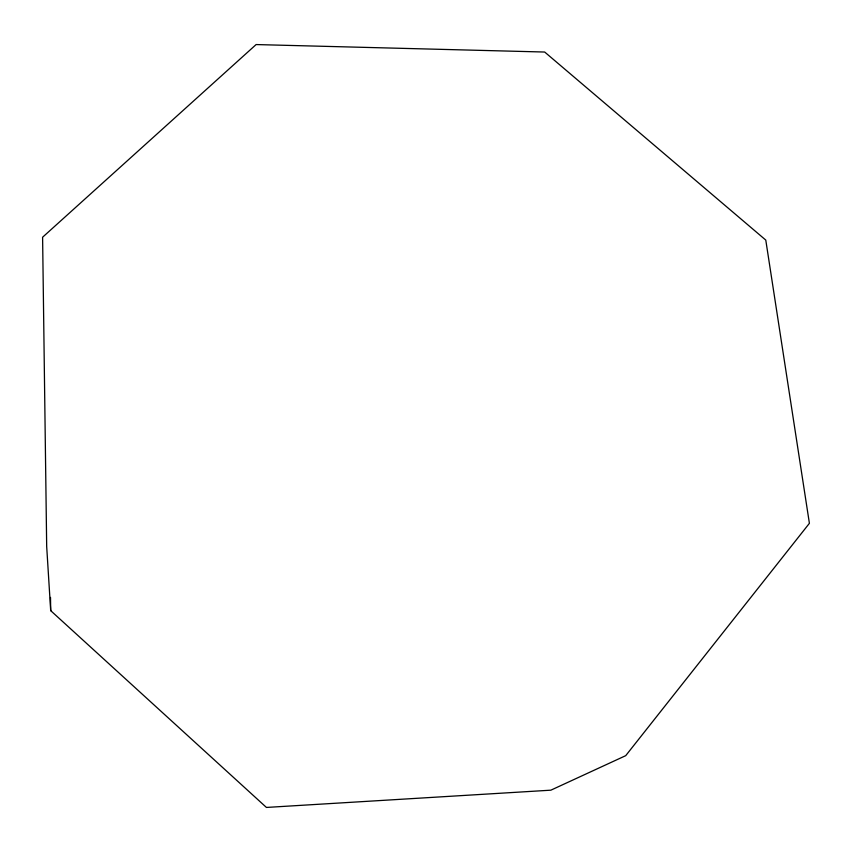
<?xml version="1.0" encoding="UTF-8"?>
<svg xmlns="http://www.w3.org/2000/svg" width="852" height="852" viewBox="0 0 852 852"><rect width="100%" height="100%" fill="white"/><g stroke="black" fill="none" stroke-linecap="round" stroke-linejoin="round"><path stroke-width="1.28" d="M50.694 610.65L266.431 807.44L550.861 790.177L625.719 755.66L809.4 523.32L765.778 240.083L544.684 52.036L256.111 44.56L42.6 237.218L46.679 546.43L50.694 610.65L50.513 597.401"/></g></svg>
